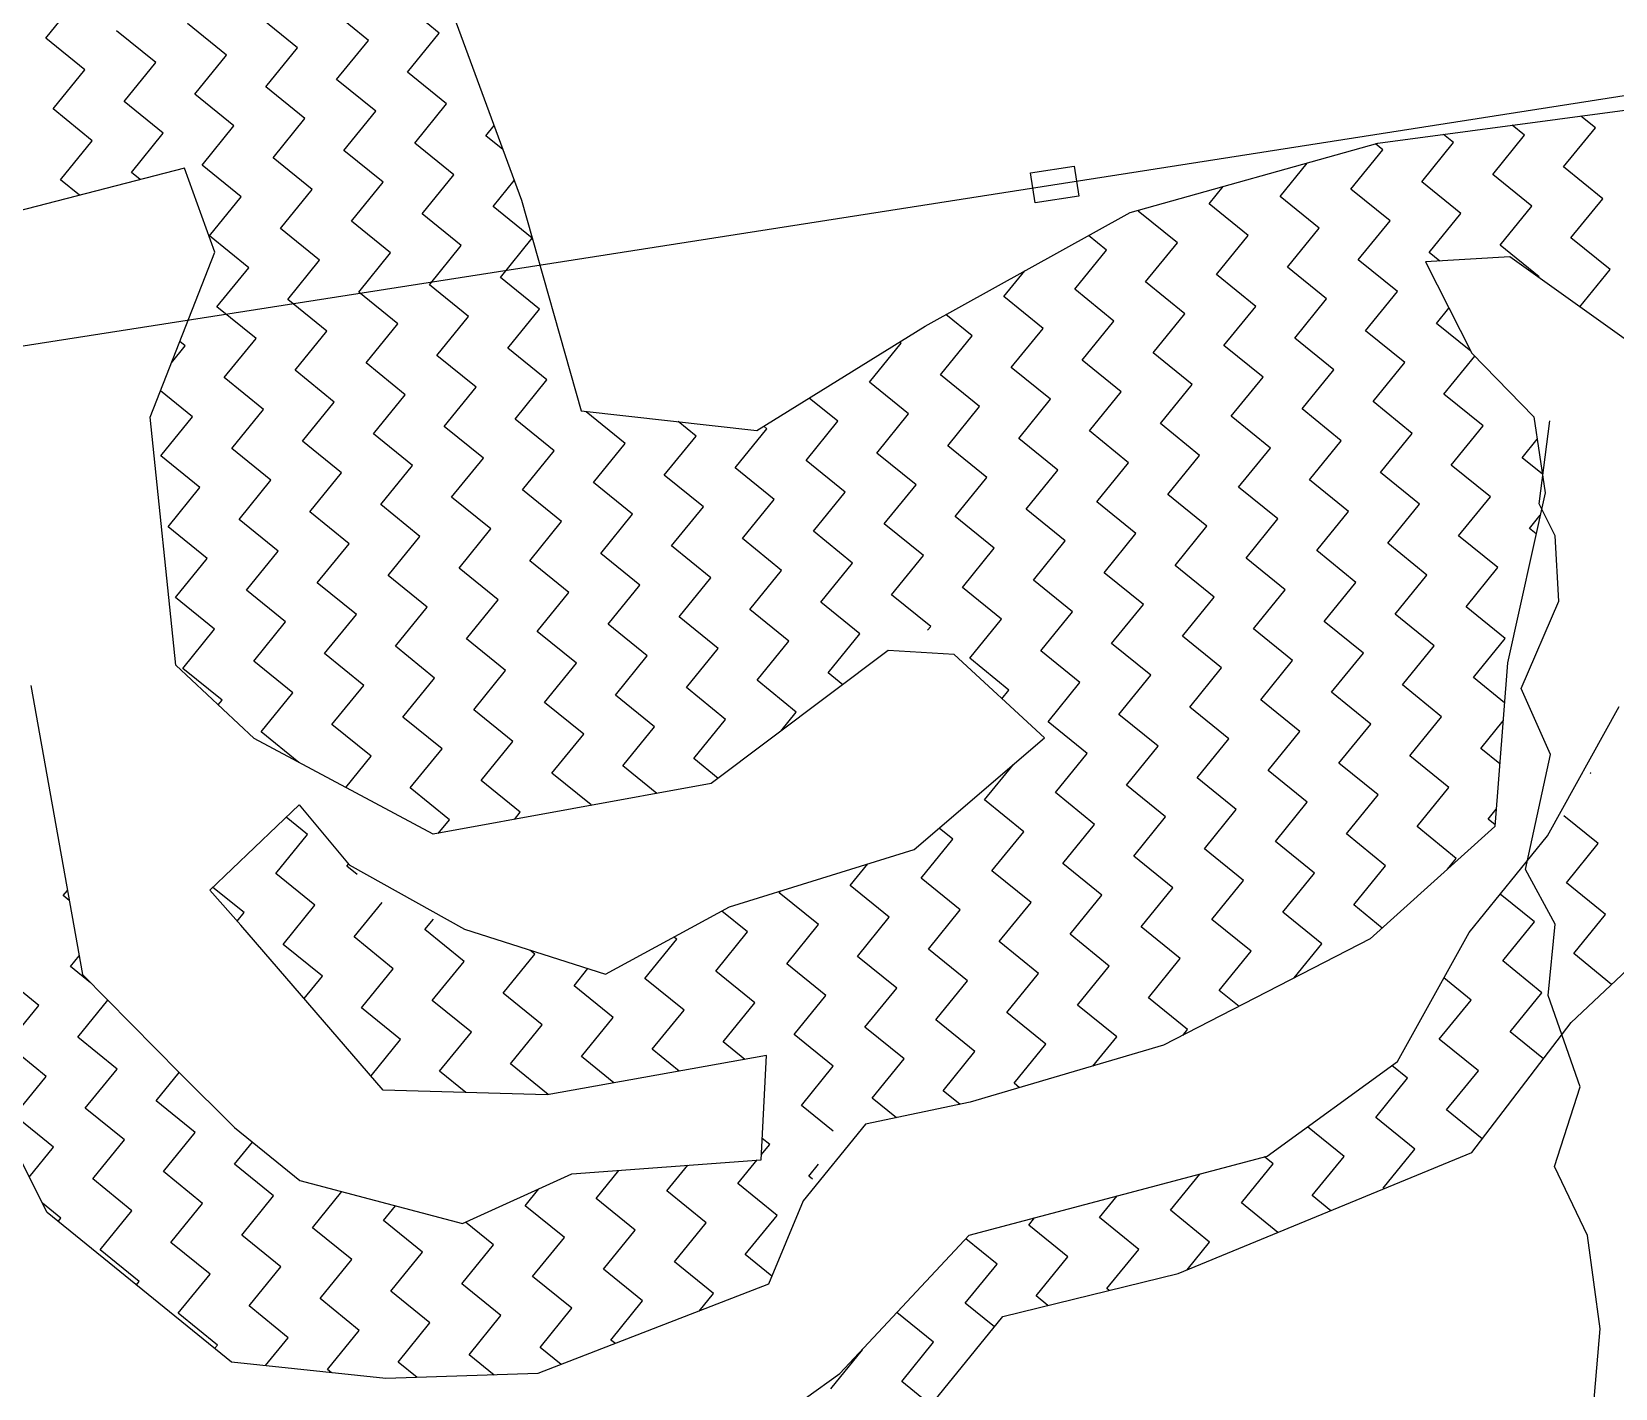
# Model space of a CAD drawing. Header units: metres. Extents: x 303647 to 308666, y 1943822 to 1947889.
# Drawn here: x 307802.8 to 308052.9, y 1946064.9 to 1946279.3 of the extents above; entities that cross this region are included whole.
import ezdxf

# ---------------------------------------------------------------- set-up
doc = ezdxf.new("R2010")
doc.units = ezdxf.units.M
for name, color, linetype in [('LINE_WATER', 4, 'Continuous'), ('POLY_HATCH', 12, 'Continuous'), ('POLY_PARCEL', 6, 'Continuous')]:
    doc.layers.add(name, color=color, linetype=linetype)

msp = doc.modelspace()

# ---------------------------------------------------------------- linework, layer by layer
msp.add_lwpolyline([(307968.21, 1946253.33), (307961.32, 1946252.25), (307960.58, 1946257.02), (307967.47, 1946258.09)], close=True)
at = {"layer": 'LINE_WATER'}
for p, q in [((308040.91, 1946204.71), (308042.6, 1946217.82)), ((308043.46, 1946199.65), (308040.91, 1946204.71)), ((308044.03, 1946189.31), (308043.46, 1946199.65)), ((308038.1, 1946175.51), (308044.03, 1946189.31)), ((308042.72, 1946165.09), (308038.1, 1946175.51)), ((308038.77, 1946146.92), (308042.72, 1946165.09)), ((308043.46, 1946138.28), (308038.77, 1946146.92)), ((308042.34, 1946127), (308043.46, 1946138.28)), ((308047.39, 1946112.57), (308042.34, 1946127)), ((308043.36, 1946099.97), (308047.39, 1946112.57)), ((308048.54, 1946089.1), (308043.36, 1946099.97)), ((308050.57, 1946074.35), (308048.54, 1946089.1)), ((308049.31, 1946059.51), (308050.57, 1946074.35))]:
    msp.add_line(p, q, dxfattribs=at)
at = {"layer": 'POLY_HATCH'}
for p, q in [((307865.9, 1946291.47), (307880.18, 1946252.69)), ((308015.45, 1946261.69), (308073.75, 1946269.49)), ((307976.32, 1946250.75), (308015.45, 1946261.69)), ((307826.91, 1946257.73), (307794.56, 1946249.4)), ((307831.72, 1946244.46), (307826.91, 1946257.73)), ((307880.18, 1946252.69), (307889.61, 1946219.41)), ((307943.91, 1946232.8), (307976.32, 1946250.75)), ((307821.5, 1946218.43), (307831.72, 1946244.46)), ((308036.27, 1946243.73), (308022.95, 1946242.93)), ((308022.95, 1946242.93), (308030.27, 1946228.54)), ((308057.66, 1946228.48), (308036.27, 1946243.73)), ((307917.34, 1946216.31), (307943.91, 1946232.8)), ((308030.27, 1946228.54), (308040.05, 1946218.48)), ((307825.55, 1946179.24), (307821.5, 1946218.43)), ((307889.61, 1946219.41), (307917.34, 1946216.31)), ((308040.05, 1946218.48), (308041.88, 1946206.44)), ((308041.88, 1946206.44), (308035.92, 1946179.59)), ((307938.1, 1946181.52), (307910.14, 1946160.52)), ((307948.49, 1946180.88), (307938.1, 1946181.52)), ((307962.77, 1946167.73), (307948.49, 1946180.88)), ((308035.92, 1946179.59), (308033.94, 1946153.74)), ((307837.95, 1946167.62), (307825.55, 1946179.24)), ((307802.65, 1946175.99), (307810.81, 1946130.35)), ((308042.25, 1946152.27), (308053.54, 1946172.68)), ((307866.2, 1946152.49), (307837.95, 1946167.62)), ((307942.21, 1946150.09), (307962.77, 1946167.73)), ((307910.14, 1946160.52), (307866.2, 1946152.49)), ((307830.96, 1946143.64), (307845.05, 1946157.17)), ((307845.05, 1946157.17), (307852.92, 1946147.66)), ((308033.94, 1946153.74), (308014.22, 1946135.95)), ((308029.85, 1946136.99), (308042.25, 1946152.27)), ((307913.01, 1946141.02), (307942.21, 1946150.09)), ((307852.92, 1946147.66), (307871.19, 1946137.51)), ((307835.83, 1946138.13), (307830.96, 1946143.64)), ((307893.45, 1946130.36), (307913.01, 1946141.02)), ((307858.33, 1946112.06), (307835.83, 1946138.13)), ((307871.19, 1946137.51), (307893.45, 1946130.36)), ((308018.56, 1946116.59), (308029.85, 1946136.99)), ((308045.96, 1946122.73), (308063.06, 1946138.87)), ((308014.22, 1946135.95), (307981.58, 1946119.15)), ((307810.81, 1946130.35), (307826.2, 1946114.74)), ((308030.27, 1946102.18), (308045.96, 1946122.73)), ((308045.96, 1946122.73), (308045.96, 1946122.73)), ((307918.89, 1946117.52), (307884.23, 1946111.32)), ((307918, 1946101.07), (307918.89, 1946117.52)), ((307981.58, 1946119.15), (307951.04, 1946110.14)), ((307805.23, 1946092.74), (307793.3, 1946116.47)), ((307826.2, 1946114.74), (307834.83, 1946106.17)), ((307997.96, 1946101.62), (308018.56, 1946116.59)), ((307884.23, 1946111.32), (307858.33, 1946112.06)), ((307951.04, 1946110.14), (307934.5, 1946106.67)), ((307834.83, 1946106.17), (307845.17, 1946097.77)), ((307934.5, 1946106.67), (307924.68, 1946094.57)), ((307983.89, 1946083.09), (308030.27, 1946102.18)), ((307888.11, 1946098.81), (307918, 1946101.07)), ((307950.89, 1946089.14), (307997.96, 1946101.62)), ((307845.17, 1946097.77), (307870.84, 1946090.98)), ((307870.84, 1946090.98), (307888.11, 1946098.81)), ((307924.68, 1946094.57), (307919.18, 1946081.39)), ((307834.36, 1946069.09), (307805.23, 1946092.74)), ((307930.47, 1946067.28), (307950.89, 1946089.14)), ((307956.21, 1946076.31), (307983.89, 1946083.09)), ((307919.18, 1946081.39), (307882.76, 1946067.26)), ((307938.93, 1946055.03), (307956.21, 1946076.31)), ((307858.74, 1946066.47), (307834.36, 1946069.09)), ((307882.76, 1946067.26), (307858.74, 1946066.47)), ((307892.51, 1946040.15), (307930.47, 1946067.28))]:
    msp.add_line(p, q, dxfattribs=at)
at = {"layer": 'POLY_HATCH', "linetype": 'Continuous'}
for p, q in [((307805.02, 1946278.31), (307810.03, 1946284.49)), ((307855.98, 1946277.94), (307849.8, 1946282.96)), ((307867.17, 1946279.1), (307860.99, 1946284.12)), ((307833.59, 1946275.62), (307827.41, 1946280.63)), ((307844.78, 1946276.78), (307838.6, 1946281.79)), ((307811.2, 1946273.29), (307805.02, 1946278.31)), ((307822.39, 1946274.45), (307816.21, 1946279.47)), ((307850.96, 1946271.76), (307855.98, 1946277.94)), ((307862.16, 1946272.93), (307867.17, 1946279.1)), ((307828.57, 1946269.44), (307833.59, 1946275.62)), ((307839.77, 1946270.6), (307844.78, 1946276.78)), ((307806.18, 1946267.11), (307811.2, 1946273.29)), ((307817.38, 1946268.27), (307822.39, 1946274.45)), ((307868.34, 1946267.91), (307862.16, 1946272.93)), ((307845.95, 1946265.58), (307839.77, 1946270.6)), ((307857.14, 1946266.75), (307850.96, 1946271.76)), ((307812.36, 1946262.09), (307806.18, 1946267.11)), ((307823.55, 1946263.26), (307817.38, 1946268.27)), ((307834.75, 1946264.42), (307828.57, 1946269.44)), ((307863.32, 1946261.73), (307868.34, 1946267.91)), ((307840.93, 1946259.4), (307845.95, 1946265.58)), ((307852.12, 1946260.57), (307857.14, 1946266.75)), ((308049.79, 1946264.12), (308047.5, 1946265.98)), ((307807.34, 1946255.92), (307812.36, 1946262.09)), ((307818.54, 1946257.08), (307823.55, 1946263.26)), ((307829.73, 1946258.24), (307834.75, 1946264.42)), ((307874.52, 1946262.89), (307875.83, 1946264.51)), ((307877.24, 1946260.68), (307874.52, 1946262.89)), ((308027.4, 1946261.8), (308025.82, 1946263.08)), ((308033.58, 1946256.78), (308038.59, 1946262.96)), ((308038.59, 1946262.96), (308036.66, 1946264.53)), ((308044.77, 1946257.95), (308049.79, 1946264.12)), ((307858.3, 1946255.55), (307852.12, 1946260.57)), ((307869.5, 1946256.71), (307863.32, 1946261.73)), ((308011.19, 1946254.46), (308016.2, 1946260.64)), ((308016.2, 1946260.64), (308015.04, 1946261.58)), ((308022.38, 1946255.62), (308027.4, 1946261.8)), ((307819.94, 1946255.94), (307818.54, 1946257.08)), ((307835.91, 1946253.22), (307829.73, 1946258.24)), ((307847.11, 1946254.39), (307840.93, 1946259.4)), ((307999.99, 1946253.29), (308004.27, 1946258.56)), ((308050.95, 1946252.93), (308044.77, 1946257.95)), ((307810.36, 1946253.47), (307807.34, 1946255.92)), ((307853.29, 1946249.37), (307858.3, 1946255.55)), ((307864.48, 1946250.53), (307869.5, 1946256.71)), ((307875.68, 1946251.7), (307879.03, 1946255.82)), ((307988.79, 1946252.13), (307991, 1946254.85)), ((308028.56, 1946250.6), (308022.38, 1946255.62)), ((308039.76, 1946251.77), (308033.58, 1946256.78)), ((307830.9, 1946247.05), (307835.91, 1946253.22)), ((307842.09, 1946248.21), (307847.11, 1946254.39)), ((307994.97, 1946247.11), (307988.79, 1946252.13)), ((308006.17, 1946248.28), (307999.99, 1946253.29)), ((308017.36, 1946249.44), (308011.19, 1946254.46)), ((308045.93, 1946246.75), (308050.95, 1946252.93)), ((307870.66, 1946245.52), (307864.48, 1946250.53)), ((307881.86, 1946246.68), (307875.68, 1946251.7)), ((307977.6, 1946250.97), (307977.74, 1946251.14)), ((307983.78, 1946245.95), (307977.6, 1946250.97)), ((308023.54, 1946244.42), (308028.56, 1946250.6)), ((308034.74, 1946245.59), (308039.76, 1946251.77)), ((307848.27, 1946243.19), (307842.09, 1946248.21)), ((307859.47, 1946244.36), (307853.29, 1946249.37)), ((307972.58, 1946244.79), (307969.74, 1946247.1)), ((307989.96, 1946240.94), (307994.97, 1946247.11)), ((308001.15, 1946242.1), (308006.17, 1946248.28)), ((308012.35, 1946243.26), (308017.36, 1946249.44)), ((307837.08, 1946242.03), (307830.9, 1946247.05)), ((307865.65, 1946239.34), (307870.66, 1946245.52)), ((307876.84, 1946240.5), (307881.86, 1946246.68)), ((307967.57, 1946238.61), (307972.58, 1946244.79)), ((307978.76, 1946239.77), (307983.78, 1946245.95)), ((308040.92, 1946240.57), (308034.74, 1946245.59)), ((308052.11, 1946241.73), (308045.93, 1946246.75)), ((307843.26, 1946237.01), (307848.27, 1946243.19)), ((307854.45, 1946238.18), (307859.47, 1946244.36)), ((308007.33, 1946237.08), (308001.15, 1946242.1)), ((308018.53, 1946238.25), (308012.35, 1946243.26)), ((308025.22, 1946243.06), (308023.54, 1946244.42)), ((307832.06, 1946235.85), (307837.08, 1946242.03)), ((307883.02, 1946235.49), (307876.84, 1946240.5)), ((307956.37, 1946237.45), (307959.69, 1946241.54)), ((307984.94, 1946234.76), (307978.76, 1946239.77)), ((307996.14, 1946235.92), (307989.96, 1946240.94)), ((308040.84, 1946240.47), (308040.92, 1946240.57)), ((308047.33, 1946235.84), (308052.11, 1946241.73)), ((307860.63, 1946233.16), (307854.45, 1946238.18)), ((307871.82, 1946234.32), (307865.65, 1946239.34)), ((307962.55, 1946232.43), (307956.37, 1946237.45)), ((307973.75, 1946233.59), (307967.57, 1946238.61)), ((308002.32, 1946230.9), (308007.33, 1946237.08)), ((308013.51, 1946232.07), (308018.53, 1946238.25)), ((307838.24, 1946230.83), (307832.06, 1946235.85)), ((307849.43, 1946232), (307843.26, 1946237.01)), ((307878, 1946229.31), (307883.02, 1946235.49)), ((307951.36, 1946231.27), (307947.22, 1946234.63)), ((307979.93, 1946228.58), (307984.94, 1946234.76)), ((307991.12, 1946229.74), (307996.14, 1946235.92)), ((308024.71, 1946233.23), (308026.66, 1946235.63)), ((307855.61, 1946226.98), (307860.63, 1946233.16)), ((307866.81, 1946228.14), (307871.82, 1946234.32)), ((307957.53, 1946226.25), (307962.55, 1946232.43)), ((307968.73, 1946227.41), (307973.75, 1946233.59)), ((308019.69, 1946227.05), (308013.51, 1946232.07)), ((308030.11, 1946228.84), (308024.71, 1946233.23)), ((307824.86, 1946226.99), (307827.04, 1946229.67)), ((307827.04, 1946229.67), (307826.19, 1946230.36)), ((307833.22, 1946224.65), (307838.24, 1946230.83)), ((307844.42, 1946225.82), (307849.43, 1946232)), ((307935.14, 1946223.93), (307940.16, 1946230.1)), ((307940.16, 1946230.1), (307939.91, 1946230.31)), ((307946.34, 1946225.09), (307951.36, 1946231.27)), ((307997.3, 1946224.72), (307991.12, 1946229.74)), ((308008.49, 1946225.89), (308002.32, 1946230.9)), ((307872.99, 1946223.13), (307866.81, 1946228.14)), ((307884.18, 1946224.29), (307878, 1946229.31)), ((307974.91, 1946222.4), (307968.73, 1946227.41)), ((307986.1, 1946223.56), (307979.93, 1946228.58)), ((308014.67, 1946220.87), (308019.69, 1946227.05)), ((308025.87, 1946222.03), (308030.75, 1946228.04)), ((307839.4, 1946219.64), (307833.22, 1946224.65)), ((307850.6, 1946220.8), (307844.42, 1946225.82)), ((307861.79, 1946221.96), (307855.61, 1946226.98)), ((307952.52, 1946220.07), (307946.34, 1946225.09)), ((307963.71, 1946221.24), (307957.53, 1946226.25)), ((307992.28, 1946218.54), (307997.3, 1946224.72)), ((308003.48, 1946219.71), (308008.49, 1946225.89)), ((307828.21, 1946218.48), (307823.14, 1946222.59)), ((307867.97, 1946216.95), (307872.99, 1946223.13)), ((307879.17, 1946218.11), (307884.18, 1946224.29)), ((307941.32, 1946218.91), (307935.14, 1946223.93)), ((307969.89, 1946216.22), (307974.91, 1946222.4)), ((307981.09, 1946217.38), (307986.1, 1946223.56)), ((307834.39, 1946213.46), (307839.4, 1946219.64)), ((307845.58, 1946214.62), (307850.6, 1946220.8)), ((307856.78, 1946215.79), (307861.79, 1946221.96)), ((307930.13, 1946217.75), (307925.59, 1946221.43)), ((307947.5, 1946213.89), (307952.52, 1946220.07)), ((307958.7, 1946215.06), (307963.71, 1946221.24)), ((308009.66, 1946214.69), (308003.48, 1946219.71)), ((308020.85, 1946215.85), (308014.67, 1946220.87)), ((308032.05, 1946217.02), (308025.87, 1946222.03)), ((307823.19, 1946212.3), (307828.21, 1946218.48)), ((307885.35, 1946213.1), (307879.17, 1946218.11)), ((307890.36, 1946219.27), (307890.4, 1946219.32)), ((307896.54, 1946214.26), (307890.36, 1946219.27)), ((307907.74, 1946215.42), (307904.93, 1946217.7)), ((307925.11, 1946211.57), (307930.13, 1946217.75)), ((307936.31, 1946212.73), (307941.32, 1946218.91)), ((307987.27, 1946212.37), (307981.09, 1946217.38)), ((307998.46, 1946213.53), (307992.28, 1946218.54)), ((307851.76, 1946209.61), (307845.58, 1946214.62)), ((307862.96, 1946210.77), (307856.78, 1946215.79)), ((307874.15, 1946211.93), (307867.97, 1946216.95)), ((307902.72, 1946209.24), (307907.74, 1946215.42)), ((307913.92, 1946210.4), (307918.93, 1946216.58)), ((307918.93, 1946216.58), (307918.43, 1946216.99)), ((307964.88, 1946210.04), (307958.7, 1946215.06)), ((307976.07, 1946211.2), (307969.89, 1946216.22)), ((308004.64, 1946208.51), (308009.66, 1946214.69)), ((308015.84, 1946209.68), (308020.85, 1946215.85)), ((308027.03, 1946210.84), (308032.05, 1946217.02)), ((308038.23, 1946212), (308040.59, 1946214.92)), ((307829.37, 1946207.28), (307823.19, 1946212.3)), ((307840.56, 1946208.44), (307834.39, 1946213.46)), ((307880.33, 1946206.92), (307885.35, 1946213.1)), ((307891.53, 1946208.08), (307896.54, 1946214.26)), ((307942.49, 1946207.71), (307936.31, 1946212.73)), ((307953.68, 1946208.88), (307947.5, 1946213.89)), ((307982.25, 1946206.19), (307987.27, 1946212.37)), ((307993.45, 1946207.35), (307998.46, 1946213.53)), ((307846.74, 1946203.43), (307851.76, 1946209.61)), ((307857.94, 1946204.59), (307862.96, 1946210.77)), ((307869.13, 1946205.75), (307874.15, 1946211.93)), ((307920.1, 1946205.39), (307913.92, 1946210.4)), ((307931.29, 1946206.55), (307925.11, 1946211.57)), ((307959.86, 1946203.86), (307964.88, 1946210.04)), ((307971.06, 1946205.02), (307976.07, 1946211.2)), ((308022.02, 1946204.66), (308015.84, 1946209.68)), ((308033.21, 1946205.82), (308027.03, 1946210.84)), ((308041.43, 1946209.4), (308038.23, 1946212)), ((307824.35, 1946201.1), (307829.37, 1946207.28)), ((307835.55, 1946202.26), (307840.56, 1946208.44)), ((307897.7, 1946203.06), (307891.53, 1946208.08)), ((307908.9, 1946204.23), (307902.72, 1946209.24)), ((307937.47, 1946201.54), (307942.49, 1946207.71)), ((307948.66, 1946202.7), (307953.68, 1946208.88)), ((307999.63, 1946202.33), (307993.45, 1946207.35)), ((308010.82, 1946203.5), (308004.64, 1946208.51)), ((307864.12, 1946199.57), (307857.94, 1946204.59)), ((307875.31, 1946200.74), (307869.13, 1946205.75)), ((307886.51, 1946201.9), (307880.33, 1946206.92)), ((307915.08, 1946199.21), (307920.1, 1946205.39)), ((307926.27, 1946200.37), (307931.29, 1946206.55)), ((307977.23, 1946200.01), (307971.06, 1946205.02)), ((307988.43, 1946201.17), (307982.25, 1946206.19)), ((308017, 1946198.48), (308022.02, 1946204.66)), ((308028.2, 1946199.64), (308033.21, 1946205.82)), ((307841.73, 1946197.25), (307835.55, 1946202.26)), ((307852.92, 1946198.41), (307846.74, 1946203.43)), ((307892.69, 1946196.88), (307897.7, 1946203.06)), ((307903.88, 1946198.05), (307908.9, 1946204.23)), ((307954.84, 1946197.68), (307948.66, 1946202.7)), ((307966.04, 1946198.84), (307959.86, 1946203.86)), ((307994.61, 1946196.15), (307999.63, 1946202.33)), ((308005.8, 1946197.32), (308010.82, 1946203.5)), ((308039.39, 1946200.81), (308041.1, 1946202.91)), ((307830.53, 1946196.09), (307824.35, 1946201.1)), ((307859.1, 1946193.39), (307864.12, 1946199.57)), ((307870.3, 1946194.56), (307875.31, 1946200.74)), ((307881.49, 1946195.72), (307886.51, 1946201.9)), ((307932.45, 1946195.36), (307926.27, 1946200.37)), ((307943.65, 1946196.52), (307937.47, 1946201.54)), ((307972.22, 1946193.83), (307977.23, 1946200.01)), ((307983.41, 1946194.99), (307988.43, 1946201.17)), ((308034.37, 1946194.63), (308028.2, 1946199.64)), ((308040.44, 1946199.95), (308039.39, 1946200.81)), ((307836.71, 1946191.07), (307841.73, 1946197.25)), ((307847.91, 1946192.23), (307852.92, 1946198.41)), ((307910.06, 1946193.03), (307903.88, 1946198.05)), ((307921.26, 1946194.19), (307915.08, 1946199.21)), ((307949.83, 1946191.5), (307954.84, 1946197.68)), ((307961.02, 1946192.67), (307966.04, 1946198.84)), ((308011.98, 1946192.3), (308005.8, 1946197.32)), ((308023.18, 1946193.46), (308017, 1946198.48)), ((307825.52, 1946189.91), (307830.53, 1946196.09)), ((307876.48, 1946189.54), (307870.3, 1946194.56)), ((307887.67, 1946190.7), (307881.49, 1946195.72)), ((307898.87, 1946191.87), (307892.69, 1946196.88)), ((307927.44, 1946189.18), (307932.45, 1946195.36)), ((307938.63, 1946190.34), (307943.65, 1946196.52)), ((307989.59, 1946189.98), (307983.41, 1946194.99)), ((308000.79, 1946191.14), (307994.61, 1946196.15)), ((308029.36, 1946188.45), (308034.37, 1946194.63)), ((307854.09, 1946187.22), (307847.91, 1946192.23)), ((307865.28, 1946188.38), (307859.1, 1946193.39)), ((307905.05, 1946186.85), (307910.06, 1946193.03)), ((307916.24, 1946188.01), (307921.26, 1946194.19)), ((307967.2, 1946187.65), (307961.02, 1946192.67)), ((307978.4, 1946188.81), (307972.22, 1946193.83)), ((308006.97, 1946186.12), (308011.98, 1946192.3)), ((308018.16, 1946187.28), (308023.18, 1946193.46)), ((307831.7, 1946184.89), (307825.52, 1946189.91)), ((307842.89, 1946186.05), (307836.71, 1946191.07)), ((307871.46, 1946183.36), (307876.48, 1946189.54)), ((307882.66, 1946184.53), (307887.67, 1946190.7)), ((307893.85, 1946185.69), (307898.87, 1946191.87)), ((307944.81, 1946185.32), (307938.63, 1946190.34)), ((307956.01, 1946186.49), (307949.83, 1946191.5)), ((307984.58, 1946183.8), (307989.59, 1946189.98)), ((307995.77, 1946184.96), (308000.79, 1946191.14)), ((307849.07, 1946181.04), (307854.09, 1946187.22)), ((307860.26, 1946182.2), (307865.28, 1946188.38)), ((307922.42, 1946183), (307916.24, 1946188.01)), ((307933.62, 1946184.16), (307927.44, 1946189.18)), ((307962.19, 1946181.47), (307967.2, 1946187.65)), ((307973.38, 1946182.63), (307978.4, 1946188.81)), ((308024.34, 1946182.27), (308018.16, 1946187.28)), ((308035.54, 1946183.43), (308029.36, 1946188.45)), ((307826.68, 1946178.71), (307831.7, 1946184.89)), ((307837.87, 1946179.87), (307842.89, 1946186.05)), ((307888.83, 1946179.51), (307882.66, 1946184.53)), ((307900.03, 1946180.67), (307893.85, 1946185.69)), ((307911.23, 1946181.83), (307905.05, 1946186.85)), ((307944.32, 1946184.72), (307944.81, 1946185.32)), ((307950.99, 1946180.31), (307956.01, 1946186.49)), ((308001.95, 1946179.94), (307995.77, 1946184.96)), ((308013.15, 1946181.11), (308006.97, 1946186.12)), ((307866.44, 1946177.18), (307860.26, 1946182.2)), ((307877.64, 1946178.35), (307871.46, 1946183.36)), ((307917.4, 1946176.82), (307922.42, 1946183)), ((307928.6, 1946177.98), (307933.62, 1946184.16)), ((307979.56, 1946177.62), (307973.38, 1946182.63)), ((307990.76, 1946178.78), (307984.58, 1946183.8)), ((308019.33, 1946176.09), (308024.34, 1946182.27)), ((308030.52, 1946177.25), (308035.54, 1946183.43)), ((307844.05, 1946174.86), (307837.87, 1946179.87)), ((307855.25, 1946176.02), (307849.07, 1946181.04)), ((307895.01, 1946174.49), (307900.03, 1946180.67)), ((307906.21, 1946175.66), (307911.23, 1946181.83)), ((307957.17, 1946175.29), (307950.99, 1946180.31)), ((307968.37, 1946176.45), (307962.19, 1946181.47)), ((307996.94, 1946173.76), (308001.95, 1946179.94)), ((308008.13, 1946174.93), (308013.15, 1946181.11)), ((307832.86, 1946173.69), (307826.68, 1946178.71)), ((307861.43, 1946171), (307866.44, 1946177.18)), ((307872.62, 1946172.17), (307877.64, 1946178.35)), ((307883.82, 1946173.33), (307888.83, 1946179.51)), ((307930.9, 1946176.11), (307928.6, 1946177.98)), ((307974.54, 1946171.44), (307979.56, 1946177.62)), ((307985.74, 1946172.6), (307990.76, 1946178.78)), ((308035.44, 1946173.26), (308030.52, 1946177.25)), ((307839.04, 1946168.68), (307844.05, 1946174.86)), ((307850.23, 1946169.84), (307855.25, 1946176.02)), ((307912.39, 1946170.64), (307906.21, 1946175.66)), ((307923.58, 1946171.8), (307917.4, 1946176.82)), ((307956.05, 1946173.92), (307957.17, 1946175.29)), ((307963.35, 1946170.27), (307968.37, 1946176.45)), ((308014.31, 1946169.91), (308008.13, 1946174.93)), ((308025.5, 1946171.07), (308019.33, 1946176.09)), ((307832.26, 1946172.96), (307832.86, 1946173.69)), ((307878.8, 1946167.15), (307872.62, 1946172.17)), ((307890, 1946168.31), (307883.82, 1946173.33)), ((307901.19, 1946169.48), (307895.01, 1946174.49)), ((307991.92, 1946167.58), (307985.74, 1946172.6)), ((308003.11, 1946168.75), (307996.94, 1946173.76)), ((307856.41, 1946164.82), (307850.23, 1946169.84)), ((307867.61, 1946165.99), (307861.43, 1946171)), ((307907.37, 1946164.46), (307912.39, 1946170.64)), ((307921.12, 1946168.77), (307923.58, 1946171.8)), ((307969.53, 1946165.26), (307963.35, 1946170.27)), ((307980.72, 1946166.42), (307974.54, 1946171.44)), ((308009.29, 1946163.73), (308014.31, 1946169.91)), ((308020.49, 1946164.89), (308025.5, 1946171.07)), ((308031.68, 1946166.06), (308035.22, 1946170.41)), ((307844.98, 1946163.85), (307839.04, 1946168.68)), ((307873.79, 1946160.97), (307878.8, 1946167.15)), ((307884.98, 1946162.13), (307890, 1946168.31)), ((307896.18, 1946163.3), (307901.19, 1946169.48)), ((307986.9, 1946161.41), (307991.92, 1946167.58)), ((307998.1, 1946162.57), (308003.11, 1946168.75)), ((307852.4, 1946159.88), (307856.41, 1946164.82)), ((307862.59, 1946159.81), (307867.61, 1946165.99)), ((307964.51, 1946159.08), (307969.53, 1946165.26)), ((307975.71, 1946160.24), (307980.72, 1946166.42)), ((308026.67, 1946159.88), (308020.49, 1946164.89)), ((308034.7, 1946163.61), (308031.68, 1946166.06)), ((307891.16, 1946157.12), (307884.98, 1946162.13)), ((307901.54, 1946158.95), (307896.18, 1946163.3)), ((307911.22, 1946161.33), (307907.37, 1946164.46)), ((307953.32, 1946157.92), (307957.88, 1946163.54)), ((308004.28, 1946157.55), (307998.1, 1946162.57)), ((308015.47, 1946158.71), (308009.29, 1946163.73)), ((308048.98, 1946162.1), (308049.06, 1946162.2)), ((308049.06, 1946162.2), (308049.03, 1946162.23)), ((307868.77, 1946154.79), (307862.59, 1946159.81)), ((307879.97, 1946155.96), (307873.79, 1946160.97)), ((307981.89, 1946155.23), (307975.71, 1946160.24)), ((307993.08, 1946156.39), (307986.9, 1946161.41)), ((308021.65, 1946153.7), (308026.67, 1946159.88)), ((307891.1, 1946157.04), (307891.16, 1946157.12)), ((307959.5, 1946152.9), (307953.32, 1946157.92)), ((307970.69, 1946154.06), (307964.51, 1946159.08)), ((307999.26, 1946151.37), (308004.28, 1946157.55)), ((308010.46, 1946152.54), (308015.47, 1946158.71)), ((307846.38, 1946152.47), (307843.01, 1946155.21)), ((307867.02, 1946152.64), (307868.77, 1946154.79)), ((307879.06, 1946154.84), (307879.97, 1946155.96)), ((307976.87, 1946149.05), (307981.89, 1946155.23)), ((307988.07, 1946150.21), (307993.08, 1946156.39)), ((308032.85, 1946154.86), (308034.15, 1946156.46)), ((308033.96, 1946153.96), (308032.85, 1946154.86)), ((308050.22, 1946151.01), (308044.8, 1946155.41)), ((307841.36, 1946146.29), (307846.38, 1946152.47)), ((307948.3, 1946151.74), (307946.16, 1946153.48)), ((307954.48, 1946146.72), (307959.5, 1946152.9)), ((307965.67, 1946147.88), (307970.69, 1946154.06)), ((308016.64, 1946147.52), (308010.46, 1946152.54)), ((308027.83, 1946148.68), (308021.65, 1946153.7)), ((307943.28, 1946145.56), (307948.3, 1946151.74)), ((307994.24, 1946145.19), (307988.07, 1946150.21)), ((308005.44, 1946146.36), (307999.26, 1946151.37)), ((308045.21, 1946144.83), (308050.22, 1946151.01)), ((307852.56, 1946147.45), (307852.83, 1946147.78)), ((307854.2, 1946146.12), (307852.56, 1946147.45)), ((307932.09, 1946144.4), (307934.86, 1946147.8)), ((307971.85, 1946142.87), (307965.67, 1946147.88)), ((307983.05, 1946144.03), (307976.87, 1946149.05)), ((308011.62, 1946141.34), (308016.64, 1946147.52)), ((308026.46, 1946146.99), (308027.83, 1946148.68)), ((307847.54, 1946141.27), (307841.36, 1946146.29)), ((307949.46, 1946140.54), (307943.28, 1946145.56)), ((307960.66, 1946141.7), (307954.48, 1946146.72)), ((307989.23, 1946139.01), (307994.24, 1946145.19)), ((308000.42, 1946140.18), (308005.44, 1946146.36)), ((308051.38, 1946139.81), (308045.21, 1946144.83)), ((307807.78, 1946142.8), (307808.44, 1946143.61)), ((307808.72, 1946142.03), (307807.78, 1946142.8)), ((307836.35, 1946140.11), (307831.43, 1946144.1)), ((307920.89, 1946143.23), (307921.15, 1946143.54)), ((307927.07, 1946138.22), (307920.89, 1946143.23)), ((307938.27, 1946139.38), (307932.09, 1946144.4)), ((307966.84, 1946136.69), (307971.85, 1946142.87)), ((307978.03, 1946137.85), (307983.05, 1946144.03)), ((308040.19, 1946138.65), (308034.76, 1946143.05)), ((307835.27, 1946138.78), (307836.35, 1946140.11)), ((307842.53, 1946135.09), (307847.54, 1946141.27)), ((307853.72, 1946136.26), (307858.14, 1946141.7)), ((307915.88, 1946137.05), (307911.81, 1946140.36)), ((307944.45, 1946134.36), (307949.46, 1946140.54)), ((307955.64, 1946135.53), (307960.66, 1946141.7)), ((308006.6, 1946135.16), (308000.42, 1946140.18)), ((308016.13, 1946137.68), (308011.62, 1946141.34)), ((308046.37, 1946133.63), (308051.38, 1946139.81)), ((307864.92, 1946137.42), (307866.27, 1946139.09)), ((307871.1, 1946132.4), (307864.92, 1946137.42)), ((307910.86, 1946130.87), (307915.88, 1946137.05)), ((307922.06, 1946132.04), (307927.07, 1946138.22)), ((307933.25, 1946133.2), (307938.27, 1946139.38)), ((307984.21, 1946132.84), (307978.03, 1946137.85)), ((307995.41, 1946134), (307989.23, 1946139.01)), ((308035.17, 1946132.47), (308040.19, 1946138.65)), ((307848.71, 1946130.08), (307842.53, 1946135.09)), ((307859.9, 1946131.24), (307853.72, 1946136.26)), ((307899.67, 1946129.71), (307904.68, 1946135.89)), ((307904.68, 1946135.89), (307904.25, 1946136.24)), ((307961.82, 1946130.51), (307955.64, 1946135.53)), ((307973.02, 1946131.67), (307966.84, 1946136.69)), ((308002.23, 1946129.78), (308006.6, 1946135.16)), ((307808.94, 1946131.6), (307810.29, 1946133.26)), ((307866.08, 1946126.22), (307871.1, 1946132.4)), ((307877.27, 1946127.39), (307882.29, 1946133.56)), ((307882.29, 1946133.56), (307881.51, 1946134.2)), ((307928.24, 1946127.02), (307922.06, 1946132.04)), ((307939.43, 1946128.18), (307933.25, 1946133.2)), ((307950.63, 1946129.35), (307944.45, 1946134.36)), ((307979.2, 1946126.66), (307984.21, 1946132.84)), ((307990.39, 1946127.82), (307995.41, 1946134)), ((308041.35, 1946127.45), (308035.17, 1946132.47)), ((308052.36, 1946128.77), (308046.37, 1946133.63)), ((307803.92, 1946125.42), (307797.74, 1946130.44)), ((307812.1, 1946129.04), (307808.94, 1946131.6)), ((307845.83, 1946126.54), (307848.71, 1946130.08)), ((307854.88, 1946125.06), (307859.9, 1946131.24)), ((307888.47, 1946128.55), (307890.67, 1946131.26)), ((307905.84, 1946124.7), (307899.67, 1946129.71)), ((307917.04, 1946125.86), (307910.86, 1946130.87)), ((307956.81, 1946124.33), (307961.82, 1946130.51)), ((307968, 1946125.49), (307973.02, 1946131.67)), ((308030.16, 1946126.29), (308025.86, 1946129.78)), ((307883.45, 1946122.37), (307877.27, 1946127.39)), ((307894.65, 1946123.53), (307888.47, 1946128.55)), ((307923.22, 1946120.84), (307928.24, 1946127.02)), ((307934.41, 1946122), (307939.43, 1946128.18)), ((307945.61, 1946123.17), (307950.63, 1946129.35)), ((307993.51, 1946125.29), (307990.39, 1946127.82)), ((308036.34, 1946121.28), (308041.35, 1946127.45)), ((307798.91, 1946119.25), (307803.92, 1946125.42)), ((307810.1, 1946120.41), (307814.85, 1946126.25)), ((307861.06, 1946120.04), (307854.88, 1946125.06)), ((307872.26, 1946121.21), (307866.08, 1946126.22)), ((307900.83, 1946118.52), (307905.84, 1946124.7)), ((307912.02, 1946119.68), (307917.04, 1946125.86)), ((307974.18, 1946120.48), (307968, 1946125.49)), ((307985.38, 1946121.64), (307979.2, 1946126.66)), ((308025.14, 1946120.11), (308030.16, 1946126.29)), ((307878.44, 1946116.19), (307883.45, 1946122.37)), ((307889.63, 1946117.35), (307894.65, 1946123.53)), ((307940.59, 1946116.99), (307934.41, 1946122)), ((307951.79, 1946118.15), (307945.61, 1946123.17)), ((307962.98, 1946119.31), (307956.81, 1946124.33)), ((307816.28, 1946115.39), (307810.1, 1946120.41)), ((307856.4, 1946114.3), (307861.06, 1946120.04)), ((307867.24, 1946115.03), (307872.26, 1946121.21)), ((307915.44, 1946116.9), (307912.02, 1946119.68)), ((307929.4, 1946115.83), (307923.22, 1946120.84)), ((307970.43, 1946115.86), (307974.18, 1946120.48)), ((307984.62, 1946120.71), (307985.38, 1946121.64)), ((308031.32, 1946115.1), (308025.14, 1946120.11)), ((308041.59, 1946117.01), (308036.34, 1946121.28)), ((307805.09, 1946114.23), (307798.91, 1946119.25)), ((307894.75, 1946113.2), (307889.63, 1946117.35)), ((307905.09, 1946115.05), (307900.83, 1946118.52)), ((307935.58, 1946110.81), (307940.59, 1946116.99)), ((307946.77, 1946111.97), (307951.79, 1946118.15)), ((307957.97, 1946113.14), (307962.98, 1946119.31)), ((307811.27, 1946109.21), (307816.28, 1946115.39)), ((307822.46, 1946110.38), (307826.09, 1946114.84)), ((307871.35, 1946111.69), (307867.24, 1946115.03)), ((307884.4, 1946111.35), (307878.44, 1946116.19)), ((307924.38, 1946109.65), (307929.4, 1946115.83)), ((308020.12, 1946113.93), (308017.66, 1946115.93)), ((308026.3, 1946108.92), (308031.32, 1946115.1)), ((307800.07, 1946108.05), (307805.09, 1946114.23)), ((307958.83, 1946112.44), (307957.97, 1946113.14)), ((308015.11, 1946107.75), (308020.12, 1946113.93)), ((307828.64, 1946105.36), (307822.46, 1946110.38)), ((307929.38, 1946105.59), (307924.38, 1946109.65)), ((307939.41, 1946107.7), (307935.58, 1946110.81)), ((307949.44, 1946109.8), (307946.77, 1946111.97)), ((307806.25, 1946103.03), (307800.07, 1946108.05)), ((307817.44, 1946104.2), (307811.27, 1946109.21)), ((308021.29, 1946102.74), (308015.11, 1946107.75)), ((308031.93, 1946104.35), (308026.3, 1946108.92)), ((307823.62, 1946099.18), (307828.64, 1946105.36)), ((308010.09, 1946101.58), (308004.33, 1946106.25)), ((307802.42, 1946098.32), (307806.25, 1946103.03)), ((307812.43, 1946098.02), (307817.44, 1946104.2)), ((307834.82, 1946100.34), (307837.67, 1946103.86)), ((307918.05, 1946101.84), (307919.37, 1946103.47)), ((307919.37, 1946103.47), (307918.18, 1946104.43)), ((308016.27, 1946096.56), (308021.29, 1946102.74)), ((307841, 1946095.33), (307834.82, 1946100.34)), ((307903.15, 1946096.13), (307906.46, 1946100.2)), ((307914.35, 1946097.29), (307917.38, 1946101.02)), ((307925.55, 1946098.45), (307927.1, 1946100.37)), ((307993.88, 1946094.23), (307998.9, 1946100.41)), ((307998.9, 1946100.41), (307997.54, 1946101.51)), ((308005.08, 1946095.4), (308010.09, 1946101.58)), ((307818.61, 1946093), (307812.43, 1946098.02)), ((307829.8, 1946094.16), (307823.62, 1946099.18)), ((307891.96, 1946094.96), (307895.54, 1946099.37)), ((307920.53, 1946092.27), (307914.35, 1946097.29)), ((307926.11, 1946097.99), (307925.55, 1946098.45)), ((307982.68, 1946093.07), (307987.34, 1946098.8)), ((307835.98, 1946089.15), (307841, 1946095.33)), ((307847.18, 1946090.31), (307851.81, 1946096.02)), ((307880.76, 1946093.8), (307882.92, 1946096.46)), ((307898.14, 1946089.95), (307891.96, 1946094.96)), ((307909.33, 1946091.11), (307903.15, 1946096.13)), ((307971.49, 1946091.91), (307974.28, 1946095.34)), ((308008.01, 1946093.01), (308005.08, 1946095.4)), ((308016.39, 1946096.46), (308016.27, 1946096.56)), ((307807.41, 1946091.84), (307804.49, 1946094.21)), ((307813.59, 1946086.82), (307818.61, 1946093)), ((307824.79, 1946087.98), (307829.8, 1946094.16)), ((307858.37, 1946091.47), (307860.25, 1946093.78)), ((307886.94, 1946088.78), (307880.76, 1946093.8)), ((307915.51, 1946086.09), (307920.53, 1946092.27)), ((307988.86, 1946088.05), (307982.68, 1946093.07)), ((307999.63, 1946089.56), (307993.88, 1946094.23)), ((307806.99, 1946091.31), (307807.41, 1946091.84)), ((307853.36, 1946085.29), (307847.18, 1946090.31)), ((307864.55, 1946086.46), (307858.37, 1946091.47)), ((307875.75, 1946087.62), (307871.33, 1946091.21)), ((307893.12, 1946083.77), (307898.14, 1946089.95)), ((307904.32, 1946084.93), (307909.33, 1946091.11)), ((307960.29, 1946090.74), (307961.22, 1946091.88)), ((307966.47, 1946085.73), (307960.29, 1946090.74)), ((307977.67, 1946086.89), (307971.49, 1946091.91)), ((307830.97, 1946082.97), (307824.79, 1946087.98)), ((307842.16, 1946084.13), (307835.98, 1946089.15)), ((307870.73, 1946081.44), (307875.75, 1946087.62)), ((307881.93, 1946082.6), (307886.94, 1946088.78)), ((307955.28, 1946084.57), (307950.35, 1946088.57)), ((307985.3, 1946083.67), (307988.86, 1946088.05)), ((307819.77, 1946081.81), (307813.59, 1946086.82)), ((307848.34, 1946079.12), (307853.36, 1946085.29)), ((307859.54, 1946080.28), (307864.55, 1946086.46)), ((307910.5, 1946079.91), (307904.32, 1946084.93)), ((307919.72, 1946082.68), (307915.51, 1946086.09)), ((307950.26, 1946078.39), (307955.28, 1946084.57)), ((307961.46, 1946079.55), (307966.47, 1946085.73)), ((307972.65, 1946080.71), (307977.67, 1946086.89)), ((307825.95, 1946076.79), (307830.97, 1946082.97)), ((307837.15, 1946077.95), (307842.16, 1946084.13)), ((307888.11, 1946077.59), (307881.93, 1946082.6)), ((307899.3, 1946078.75), (307893.12, 1946083.77)), ((307819.35, 1946081.28), (307819.77, 1946081.81)), ((307865.71, 1946075.26), (307859.54, 1946080.28)), ((307876.91, 1946076.42), (307870.73, 1946081.44)), ((307908.25, 1946077.15), (307910.5, 1946079.91)), ((307963.31, 1946078.05), (307961.46, 1946079.55)), ((307973.01, 1946080.42), (307972.65, 1946080.71)), ((307843.32, 1946072.94), (307837.15, 1946077.95)), ((307854.52, 1946074.1), (307848.34, 1946079.12)), ((307883.09, 1946071.41), (307888.11, 1946077.59)), ((307894.28, 1946072.57), (307899.3, 1946078.75)), ((307954.86, 1946074.65), (307950.26, 1946078.39)), ((307832.13, 1946071.77), (307825.95, 1946076.79)), ((307860.7, 1946069.08), (307865.71, 1946075.26)), ((307871.89, 1946070.25), (307876.91, 1946076.42)), ((307945.25, 1946072.21), (307939.46, 1946076.9)), ((307839.74, 1946068.52), (307843.32, 1946072.94)), ((307849.5, 1946067.92), (307854.52, 1946074.1)), ((307894.99, 1946072), (307894.28, 1946072.57)), ((307940.23, 1946066.03), (307945.25, 1946072.21)), ((307831.7, 1946071.25), (307832.13, 1946071.77)), ((307875.85, 1946067.03), (307871.89, 1946070.25)), ((307886.44, 1946068.69), (307883.09, 1946071.41)), ((307929.03, 1946064.87), (307934.05, 1946071.04)), ((307934.05, 1946071.04), (307934.02, 1946071.07)), ((307850.15, 1946067.4), (307849.5, 1946067.92)), ((307863.71, 1946066.63), (307860.7, 1946069.08)), ((307944.83, 1946062.29), (307940.23, 1946066.03))]:
    msp.add_line(p, q, dxfattribs=at)
at = {"layer": 'POLY_PARCEL'}
msp.add_line((307791.08, 1946228.08), (308201.5, 1946292.23), dxfattribs=at)

doc.saveas('drawing.dxf')
